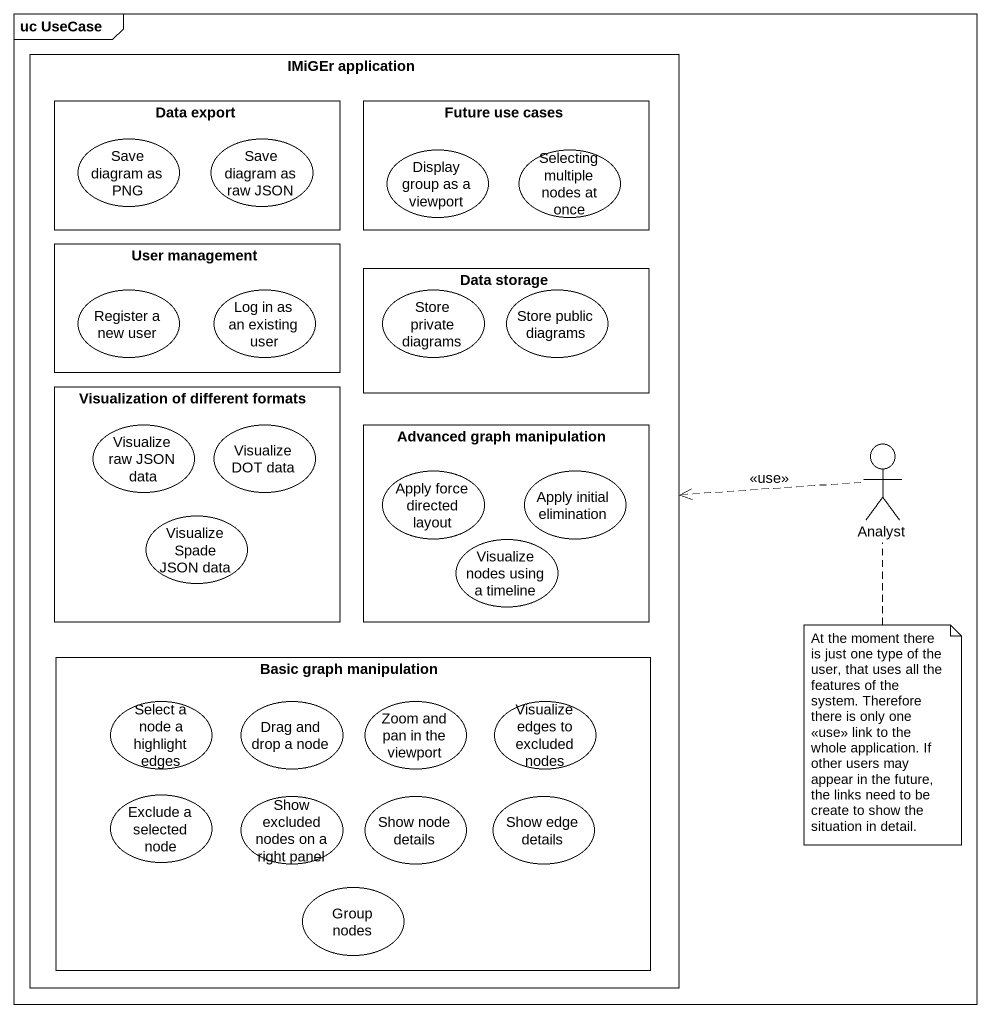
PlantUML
@startuml
mainframe uc UseCase
rectangle "IMiGEr application" as IMiGEr_application {
  rectangle "Data export" as Data_export {
    usecase "Save diagram as PNG" as Save_diagram_as_PNG
    usecase "Save diagram as raw JSON" as Save_diagram_as_raw_JSON
  }
  rectangle "Future use cases" as Future_use_cases {
    usecase "Display group as a viewport" as Display_group_as_a_viewport
    usecase "Selecting multiple nodes at once" as Selecting_multiple_nodes_at
  }
  rectangle "User management" as User_management {
    usecase "Register a new user" as Register_a_new_user
    usecase "Log in as an existing user" as Log_in_as_an_existing_user
  }
  rectangle "Data storage" as Data_storage {
    usecase "Store private diagrams" as Store_private_diagrams
    usecase "Store public diagrams" as Store_public_diagrams
  }
  rectangle "Visualization of different formats" as Visualization_of_different {
    usecase "Visualize raw JSON data" as Visualize_raw_JSON_data
    usecase "Visualize DOT data" as Visualize_DOT_data
    usecase "Visualize Spade JSON data" as Visualize_Spade_JSON_data
  }
  rectangle "Advanced graph manipulation" as Advanced_graph_manipulation {
    usecase "Apply force directed layout" as Apply_force_directed_layout
    usecase "Apply initial elimination" as Apply_initial_elimination
    usecase "Visualize nodes using a timeline" as Visualize_nodes_using_a
  }
  rectangle "Basic graph manipulation" as Basic_graph_manipulation {
    usecase "Select a node a highlight edges" as Select_a_node_a_highlight
    usecase "Drag and drop a node" as Drag_and_drop_a_node
    usecase "Zoom and pan in the viewport" as Zoom_and_pan_in_the_viewport
    usecase "Visualize edges to excluded nodes" as Visualize_edges_to_excluded
    usecase "Exclude a selected node" as Exclude_a_selected_node
    usecase "Show excluded nodes on a right panel" as Show_excluded_nodes_on_a
    usecase "Show node details" as Show_node_details
    usecase "Show edge details" as Show_edge_details
    usecase "Group nodes" as Group_nodes
  }
}
actor Analyst
Analyst .left.> IMiGEr_application : <<use>>
note bottom of Analyst : At the moment there is just one type of the user, that uses all the features of the system. Therefore there is only one <<use>> link to the whole application. If other users may appear in the future, the links need to be create to show the situation in detail.
@enduml
